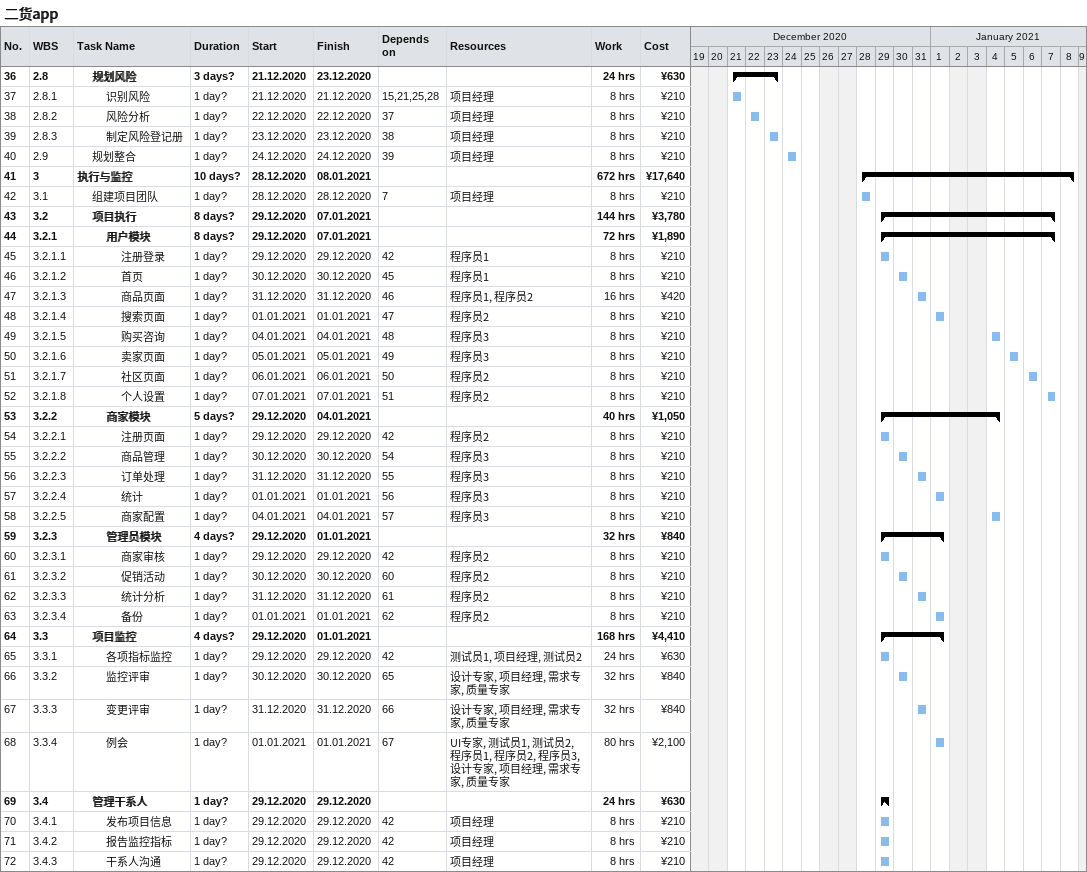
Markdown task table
二货app

| ID | WBS | Task | Duration | Start | Finish | Predecessors | Resources | Work (h) | Cost (¥) |
|---|---|---|---|---|---|---|---|---|---|
| 36 | 2.8 | **规划风险** | 3d? | 2020-12-21 | 2020-12-23 |  |  | 24 | 630 |
| 37 | 2.8.1 | 识别风险 | 1d? | 2020-12-21 | 2020-12-21 | 15, 21, 25, 28 | 项目经理 | 8 | 210 |
| 38 | 2.8.2 | 风险分析 | 1d? | 2020-12-22 | 2020-12-22 | 37 | 项目经理 | 8 | 210 |
| 39 | 2.8.3 | 制定风险登记册 | 1d? | 2020-12-23 | 2020-12-23 | 38 | 项目经理 | 8 | 210 |
| 40 | 2.9 | 规划整合 | 1d? | 2020-12-24 | 2020-12-24 | 39 | 项目经理 | 8 | 210 |
| 41 | 3 | **执行与监控** | 10d? | 2020-12-28 | 2021-01-08 |  |  | 672 | 17640 |
| 42 | 3.1 | 组建项目团队 | 1d? | 2020-12-28 | 2020-12-28 | 7 | 项目经理 | 8 | 210 |
| 43 | 3.2 | **项目执行** | 8d? | 2020-12-29 | 2021-01-07 |  |  | 144 | 3780 |
| 44 | 3.2.1 | **用户模块** | 8d? | 2020-12-29 | 2021-01-07 |  |  | 72 | 1890 |
| 45 | 3.2.1.1 | 注册登录 | 1d? | 2020-12-29 | 2020-12-29 | 42 | 程序员1 | 8 | 210 |
| 46 | 3.2.1.2 | 首页 | 1d? | 2020-12-30 | 2020-12-30 | 45 | 程序员1 | 8 | 210 |
| 47 | 3.2.1.3 | 商品页面 | 1d? | 2020-12-31 | 2020-12-31 | 46 | 程序员1, 程序员2 | 16 | 420 |
| 48 | 3.2.1.4 | 搜索页面 | 1d? | 2021-01-01 | 2021-01-01 | 47 | 程序员2 | 8 | 210 |
| 49 | 3.2.1.5 | 购买咨询 | 1d? | 2021-01-04 | 2021-01-04 | 48 | 程序员3 | 8 | 210 |
| 50 | 3.2.1.6 | 卖家页面 | 1d? | 2021-01-05 | 2021-01-05 | 49 | 程序员3 | 8 | 210 |
| 51 | 3.2.1.7 | 社区页面 | 1d? | 2021-01-06 | 2021-01-06 | 50 | 程序员2 | 8 | 210 |
| 52 | 3.2.1.8 | 个人设置 | 1d? | 2021-01-07 | 2021-01-07 | 51 | 程序员2 | 8 | 210 |
| 53 | 3.2.2 | **商家模块** | 5d? | 2020-12-29 | 2021-01-04 |  |  | 40 | 1050 |
| 54 | 3.2.2.1 | 注册页面 | 1d? | 2020-12-29 | 2020-12-29 | 42 | 程序员2 | 8 | 210 |
| 55 | 3.2.2.2 | 商品管理 | 1d? | 2020-12-30 | 2020-12-30 | 54 | 程序员3 | 8 | 210 |
| 56 | 3.2.2.3 | 订单处理 | 1d? | 2020-12-31 | 2020-12-31 | 55 | 程序员3 | 8 | 210 |
| 57 | 3.2.2.4 | 统计 | 1d? | 2021-01-01 | 2021-01-01 | 56 | 程序员3 | 8 | 210 |
| 58 | 3.2.2.5 | 商家配置 | 1d? | 2021-01-04 | 2021-01-04 | 57 | 程序员3 | 8 | 210 |
| 59 | 3.2.3 | **管理员模块** | 4d? | 2020-12-29 | 2021-01-01 |  |  | 32 | 840 |
| 60 | 3.2.3.1 | 商家审核 | 1d? | 2020-12-29 | 2020-12-29 | 42 | 程序员2 | 8 | 210 |
| 61 | 3.2.3.2 | 促销活动 | 1d? | 2020-12-30 | 2020-12-30 | 60 | 程序员2 | 8 | 210 |
| 62 | 3.2.3.3 | 统计分析 | 1d? | 2020-12-31 | 2020-12-31 | 61 | 程序员2 | 8 | 210 |
| 63 | 3.2.3.4 | 备份 | 1d? | 2021-01-01 | 2021-01-01 | 62 | 程序员2 | 8 | 210 |
| 64 | 3.3 | **项目监控** | 4d? | 2020-12-29 | 2021-01-01 |  |  | 168 | 4410 |
| 65 | 3.3.1 | 各项指标监控 | 1d? | 2020-12-29 | 2020-12-29 | 42 | 测试员1, 项目经理, 测试员2 | 24 | 630 |
| 66 | 3.3.2 | 监控评审 | 1d? | 2020-12-30 | 2020-12-30 | 65 | 设计专家, 项目经理, 需求专家, 质量专家 | 32 | 840 |
| 67 | 3.3.3 | 变更评审 | 1d? | 2020-12-31 | 2020-12-31 | 66 | 设计专家, 项目经理, 需求专家, 质量专家 | 32 | 840 |
| 68 | 3.3.4 | 例会 | 1d? | 2021-01-01 | 2021-01-01 | 67 | UI专家, 测试员1, 测试员2, 程序员1, 程序员2, 程序员3, 设计专家, 项目经理, 需求专家, 质量专家 | 80 | 2100 |
| 69 | 3.4 | **管理干系人** | 1d? | 2020-12-29 | 2020-12-29 |  |  | 24 | 630 |
| 70 | 3.4.1 | 发布项目信息 | 1d? | 2020-12-29 | 2020-12-29 | 42 | 项目经理 | 8 | 210 |
| 71 | 3.4.2 | 报告监控指标 | 1d? | 2020-12-29 | 2020-12-29 | 42 | 项目经理 | 8 | 210 |
| 72 | 3.4.3 | 干系人沟通 | 1d? | 2020-12-29 | 2020-12-29 | 42 | 项目经理 | 8 | 210 |
